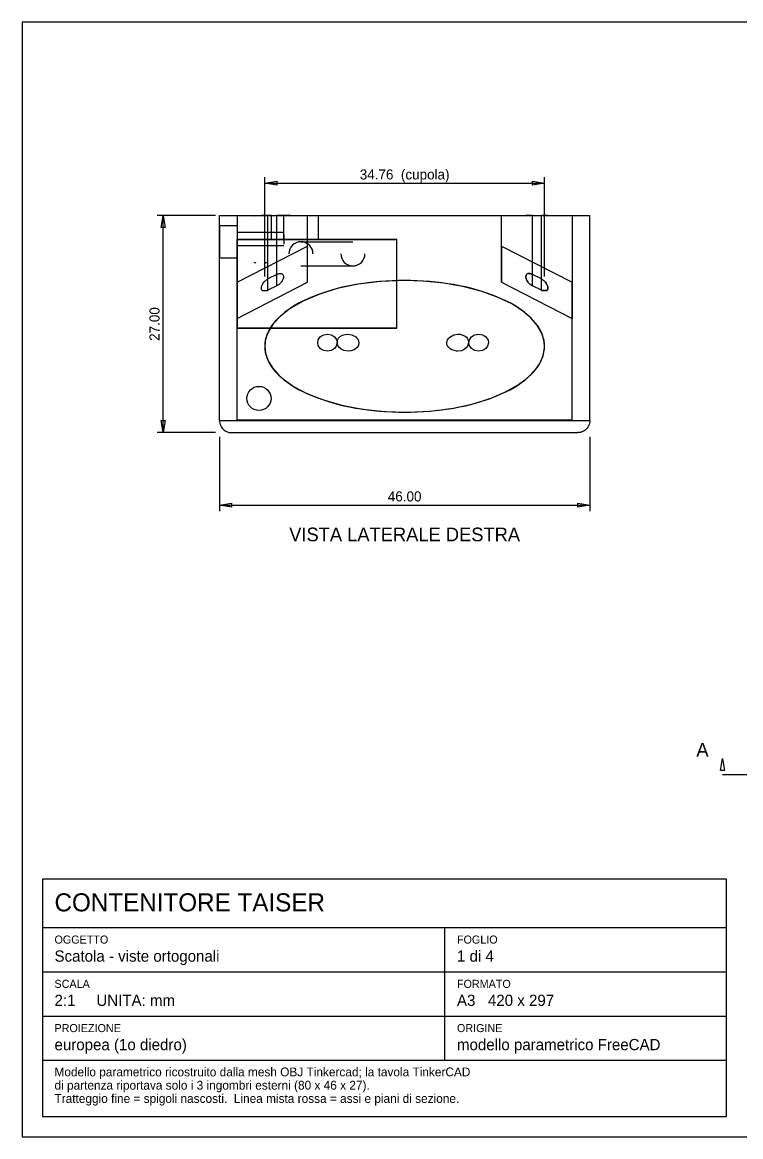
# Model space of a CAD drawing. Header units: metres. Extents: x 10 to 1730, y 10 to 287.
# Drawn here: x 10 to 188.5, y 10 to 287 of the extents above; entities that cross this region are included whole.
import ezdxf
from ezdxf.enums import TextEntityAlignment as Align

# ---------------------------------------------------------------- set-up
doc = ezdxf.new("R2010")
doc.units = ezdxf.units.M
for name, color, linetype in [('ASSI', 1, 'CONTINUOUS'), ('CONTORNO', 7, 'CONTINUOUS'), ('CORNICE', 7, 'CONTINUOUS'), ('NASCOSTO', 8, 'CONTINUOUS'), ('QUOTE', 5, 'CONTINUOUS')]:
    doc.layers.add(name, color=color, linetype=linetype)

msp = doc.modelspace()

# ---------------------------------------------------------------- linework, layer by layer
at = {"layer": 'ASSI'}
msp.add_line((184, 100), (360, 100), dxfattribs=at)
at = {"layer": 'CONTORNO'}
for p, q in [((59, 188), (59, 239)), ((59, 239), (151, 239)), ((151, 188), (151, 239)), ((93.44027, 221.899032), (88.240191, 220.802007)), ((92.785508, 221.786782), (91.337664, 221.513187)), ((94.257951, 222.029502), (92.785508, 221.786782)), ((99.096216, 222.5931), (93.44027, 221.899032)), ((95.752027, 222.240856), (94.257951, 222.029502)), ((97.264727, 222.420419), (95.752027, 222.240856)), ((98.793005, 222.567831), (97.264727, 222.420419)), ((100.333783, 222.682793), (98.793005, 222.567831)), ((105, 222.831), (99.096216, 222.5931)), ((101.883958, 222.765075), (100.333783, 222.682793)), ((103.440409, 222.81451), (101.883958, 222.765075)), ((105, 222.831), (103.440409, 222.81451)), ((109.503643, 222.692984), (105, 222.831)), ((106.559591, 222.81451), (105, 222.831)), ((108.116042, 222.765075), (106.559591, 222.81451)), ((109.666217, 222.682793), (108.116042, 222.765075)), ((114.782373, 222.169207), (109.503643, 222.692984)), ((111.206995, 222.567831), (109.666217, 222.682793)), ((112.735273, 222.420419), (111.206995, 222.567831)), ((114.247973, 222.240856), (112.735273, 222.420419)), ((115.742049, 222.029502), (114.247973, 222.240856)), ((119.755046, 221.282602), (114.782373, 222.169207)), ((117.214492, 221.786782), (115.742049, 222.029502)), ((118.662336, 221.513187), (117.214492, 221.786782)), ((83.64603, 219.376972), (79.748946, 217.7098)), ((83.326248, 219.258272), (82.128734, 218.787298)), ((84.567409, 219.703462), (83.326248, 219.258272)), ((88.240191, 220.802007), (83.64603, 219.376972)), ((85.849719, 220.121972), (84.567409, 219.703462)), ((87.170595, 220.512957), (85.849719, 220.121972)), ((88.527378, 220.875632), (87.170595, 220.512957)), ((89.917333, 221.209266), (88.527378, 220.875632)), ((91.337664, 221.513187), (89.917333, 221.209266)), ((120.082667, 221.209266), (118.662336, 221.513187)), ((124.278491, 220.081911), (119.755046, 221.282602)), ((121.472622, 220.875632), (120.082667, 221.209266)), ((122.829405, 220.512957), (121.472622, 220.875632)), ((124.150281, 220.121972), (122.829405, 220.512957)), ((125.432591, 219.703462), (124.150281, 220.121972)), ((128.249156, 218.629472), (124.278491, 220.081911)), ((126.673752, 219.258272), (125.432591, 219.703462)), ((127.871266, 218.787298), (126.673752, 219.258272)), ((76.876951, 216.080571), (75.988565, 215.476489)), ((79.748946, 217.7098), (76.581963, 215.886339)), ((77.821974, 216.665269), (76.876951, 216.080571)), ((78.82173, 217.229405), (77.821974, 216.665269)), ((79.874205, 217.771842), (78.82173, 217.229405)), ((80.97728, 218.291489), (79.874205, 217.771842)), ((82.128734, 218.787298), (80.97728, 218.291489)), ((129.02272, 218.291489), (127.871266, 218.787298)), ((131.608154, 216.993115), (128.249156, 218.629472)), ((130.125795, 217.771842), (129.02272, 218.291489)), ((131.17827, 217.229405), (130.125795, 217.771842)), ((132.178026, 216.665269), (131.17827, 217.229405)), ((134.33947, 215.237903), (131.608154, 216.993115)), ((133.123049, 216.080571), (132.178026, 216.665269)), ((134.011435, 215.476489), (133.123049, 216.080571)), ((74.128722, 213.983011), (72.337489, 212.059912)), ((73.68052, 213.56028), (73.035376, 212.891178)), ((74.388738, 214.215073), (73.68052, 213.56028)), ((76.581963, 215.886339), (74.128722, 213.983011)), ((75.158603, 214.854239), (74.388738, 214.215073)), ((75.988565, 215.476489), (75.158603, 214.854239)), ((134.841397, 214.854239), (134.011435, 215.476489)), ((136.462262, 213.418882), (134.33947, 215.237903)), ((135.611262, 214.215073), (134.841397, 214.854239)), ((136.31948, 213.56028), (135.611262, 214.215073)), ((136.964624, 212.891178), (136.31948, 213.56028)), ((138.018872, 211.575605), (136.462262, 213.418882)), ((71.490723, 210.811619), (71.109556, 210.099003)), ((72.337489, 212.059912), (71.137764, 210.156741)), ((71.939373, 211.515462), (71.490723, 210.811619)), ((72.454603, 212.209114), (71.939373, 211.515462)), ((73.035376, 212.891178), (72.454603, 212.209114)), ((137.545397, 212.209114), (136.964624, 212.891178)), ((138.060627, 211.515462), (137.545397, 212.209114)), ((139.060191, 209.728985), (138.018872, 211.575605)), ((138.509277, 210.811619), (138.060627, 211.515462)), ((138.890444, 210.099003), (138.509277, 210.811619)), ((70.457358, 208.291796), (70.238006, 206.464559)), ((70.377942, 207.922933), (70.273003, 207.189706)), ((70.552604, 208.653204), (70.377942, 207.922933)), ((71.137764, 210.156741), (70.457358, 208.291796)), ((70.79664, 209.379048), (70.552604, 208.653204)), ((71.109556, 210.099003), (70.79664, 209.379048)), ((88.213049, 207.178055), (88.286897, 207.975235)), ((88.286897, 207.975235), (88.538109, 208.459119)), ((88.538109, 208.459119), (88.691674, 208.646918)), ((88.691674, 208.646918), (88.96652, 208.897913)), ((88.96652, 208.897913), (89.527356, 209.22389)), ((89.527356, 209.22389), (90.231555, 209.42671)), ((90.231555, 209.42671), (90.790416, 209.472)), ((90.790416, 209.472), (91.855777, 209.309716)), ((91.855777, 209.309716), (92.872952, 208.778291)), ((92.872952, 208.778291), (93.154387, 208.514968)), ((93.154387, 208.514968), (93.440121, 208.120506)), ((93.440121, 208.120506), (93.659296, 207.358)), ((115.527389, 207.707617), (115.665799, 208.068992)), ((115.665799, 208.068992), (115.944222, 208.478383)), ((115.944222, 208.478383), (116.22163, 208.750157)), ((116.22163, 208.750157), (117.225141, 209.296875)), ((117.225141, 209.296875), (118.321909, 209.472)), ((118.321909, 209.472), (118.786811, 209.44033)), ((118.786811, 209.44033), (119.488666, 209.259269)), ((119.488666, 209.259269), (120.060827, 208.950377)), ((120.060827, 208.950377), (120.349718, 208.703523)), ((120.349718, 208.703523), (120.510103, 208.520306)), ((120.510103, 208.520306), (120.786025, 208.027716)), ((120.786025, 208.027716), (120.893814, 207.359)), ((139.20336, 209.379048), (138.890444, 210.099003)), ((139.629919, 207.881194), (139.060191, 209.728985)), ((139.447396, 208.653204), (139.20336, 209.379048)), ((139.622058, 207.922933), (139.447396, 208.653204)), ((139.726997, 207.189706), (139.622058, 207.922933)), ((139.749714, 206.019656), (139.629919, 207.881194)), ((70.273003, 207.189706), (70.238, 206.455)), ((70.238, 206.455), (70.273003, 205.720294)), ((70.238006, 206.464559), (70.446914, 204.66233)), ((70.273003, 205.720294), (70.377942, 204.987067)), ((70.377942, 204.987067), (70.552604, 204.256796)), ((88.210543, 207.650414), (88.233788, 207.358)), ((88.315503, 206.787579), (88.213049, 207.178055)), ((88.233788, 207.358), (88.220088, 207.133285)), ((88.703798, 206.160502), (88.315503, 206.787579)), ((89.378849, 205.631003), (88.703798, 206.160502)), ((89.918063, 205.401159), (89.378849, 205.631003)), ((90.9488, 205.244), (89.918063, 205.401159)), ((91.722782, 205.330362), (90.9488, 205.244)), ((92.449845, 205.589713), (91.722782, 205.330362)), ((92.807703, 205.805274), (92.449845, 205.589713)), ((93.19776, 206.152994), (92.807703, 205.805274)), ((93.436517, 206.482847), (93.19776, 206.152994)), ((93.451197, 206.508951), (93.436517, 206.482847)), ((93.645811, 207.087633), (93.451197, 206.508951)), ((93.659296, 207.358), (93.645811, 207.087633)), ((115.488061, 207.504646), (115.527389, 207.707617)), ((115.490769, 207.079149), (115.488061, 207.504646)), ((115.607272, 206.665012), (115.490769, 207.079149)), ((115.705173, 206.470143), (115.607272, 206.665012)), ((115.940978, 206.146612), (115.705173, 206.470143)), ((116.330028, 205.800447), (115.940978, 206.146612)), ((116.686306, 205.586256), (116.330028, 205.800447)), ((117.898521, 205.256216), (116.686306, 205.586256)), ((118.164705, 205.246), (117.898521, 205.256216)), ((119.099863, 205.376571), (118.164705, 205.246)), ((119.613109, 205.575813), (119.099863, 205.376571)), ((120.286029, 206.05141), (119.613109, 205.575813)), ((120.656186, 206.533405), (120.286029, 206.05141)), ((120.893814, 207.359), (120.656186, 206.533405)), ((139.40854, 204.125655), (139.749714, 206.019656)), ((139.447396, 204.256796), (139.622058, 204.987067)), ((139.622058, 204.987067), (139.726997, 205.720294)), ((139.762, 206.455), (139.726997, 207.189706)), ((139.726997, 205.720294), (139.762, 206.455)), ((70.446914, 204.66233), (71.081265, 202.86989)), ((70.552604, 204.256796), (70.79664, 203.530952)), ((70.79664, 203.530952), (71.109556, 202.810997)), ((71.081265, 202.86989), (72.164428, 201.079176)), ((71.109556, 202.810997), (71.490723, 202.098381)), ((138.509277, 202.098381), (138.890444, 202.810997)), ((138.559989, 202.185887), (139.40854, 204.125655)), ((138.890444, 202.810997), (139.20336, 203.530952)), ((139.20336, 203.530952), (139.447396, 204.256796)), ((71.490723, 202.098381), (71.939373, 201.394538)), ((71.939373, 201.394538), (72.454603, 200.700886)), ((72.164428, 201.079176), (73.735745, 199.295949)), ((72.454603, 200.700886), (73.035376, 200.018822)), ((73.035376, 200.018822), (73.68052, 199.34972)), ((135.104775, 198.267), (137.147556, 200.2243)), ((136.31948, 199.34972), (136.964624, 200.018822)), ((136.964624, 200.018822), (137.545397, 200.700886)), ((137.147556, 200.2243), (138.559989, 202.185887)), ((137.545397, 200.700886), (138.060627, 201.394538)), ((138.060627, 201.394538), (138.509277, 202.098381)), ((73.68052, 199.34972), (74.388738, 198.694927)), ((73.735745, 199.295949), (74.895225, 198.267)), ((74.388738, 198.694927), (75.158603, 198.055761)), ((74.895225, 198.267), (77.531469, 196.41874)), ((75.158603, 198.055761), (75.988565, 197.433511)), ((75.988565, 197.433511), (76.876951, 196.829429)), ((76.876951, 196.829429), (77.821974, 196.244731)), ((129.896617, 195.026305), (133.023293, 196.765077)), ((132.178026, 196.244731), (133.123049, 196.829429)), ((133.023293, 196.765077), (135.104775, 198.267)), ((133.123049, 196.829429), (134.011435, 197.433511)), ((134.011435, 197.433511), (134.841397, 198.055761)), ((134.841397, 198.055761), (135.611262, 198.694927)), ((135.611262, 198.694927), (136.31948, 199.34972)), ((77.531469, 196.41874), (80.843739, 194.678981)), ((77.821974, 196.244731), (78.82173, 195.680595)), ((78.82173, 195.680595), (79.874205, 195.138158)), ((79.874205, 195.138158), (80.97728, 194.618511)), ((80.843739, 194.678981), (84.828052, 193.118192)), ((80.97728, 194.618511), (82.128734, 194.122702)), ((82.128734, 194.122702), (83.326248, 193.651728)), ((126.101096, 193.441165), (129.896617, 195.026305)), ((126.673752, 193.651728), (127.871266, 194.122702)), ((127.871266, 194.122702), (129.02272, 194.618511)), ((129.02272, 194.618511), (130.125795, 195.138158)), ((130.125795, 195.138158), (131.17827, 195.680595)), ((131.17827, 195.680595), (132.178026, 196.244731)), ((83.326248, 193.651728), (84.567409, 193.206538)), ((84.567409, 193.206538), (85.849719, 192.788028)), ((84.828052, 193.118192), (89.432393, 191.812945)), ((85.849719, 192.788028), (87.170595, 192.397043)), ((87.170595, 192.397043), (88.527378, 192.034368)), ((88.527378, 192.034368), (89.917333, 191.700734)), ((89.432393, 191.812945), (94.55224, 190.836133)), ((89.917333, 191.700734), (91.337664, 191.396813)), ((91.337664, 191.396813), (92.785508, 191.123218)), ((116.698003, 191.034091), (121.672925, 192.085545)), ((117.214492, 191.123218), (118.662336, 191.396813)), ((118.662336, 191.396813), (120.082667, 191.700734)), ((120.082667, 191.700734), (121.472622, 192.034368)), ((121.472622, 192.034368), (122.829405, 192.397043)), ((121.672925, 192.085545), (126.101096, 193.441165)), ((122.829405, 192.397043), (124.150281, 192.788028)), ((124.150281, 192.788028), (125.432591, 193.206538)), ((125.432591, 193.206538), (126.673752, 193.651728)), ((92.785508, 191.123218), (94.257951, 190.880498)), ((94.257951, 190.880498), (95.752027, 190.669144)), ((94.55224, 190.836133), (100.03447, 190.246931)), ((95.752027, 190.669144), (97.264727, 190.489581)), ((97.264727, 190.489581), (98.793005, 190.342169)), ((98.793005, 190.342169), (100.333783, 190.227207)), ((100.03447, 190.246931), (105.689749, 190.082224)), ((100.333783, 190.227207), (101.883958, 190.144925)), ((101.883958, 190.144925), (103.440409, 190.09549)), ((103.440409, 190.09549), (105, 190.079)), ((105, 190.079), (106.559591, 190.09549)), ((105.689749, 190.082224), (111.311518, 190.351183)), ((106.559591, 190.09549), (108.116042, 190.144925)), ((108.116042, 190.144925), (109.666217, 190.227207)), ((109.666217, 190.227207), (111.206995, 190.342169)), ((111.206995, 190.342169), (112.735273, 190.489581)), ((111.311518, 190.351183), (116.698003, 191.034091)), ((112.735273, 190.489581), (114.247973, 190.669144)), ((114.247973, 190.669144), (115.742049, 190.880498)), ((115.742049, 190.880498), (117.214492, 191.123218)), ((59, 188), (59.018863, 187.664107)), ((59, 188), (59.018863, 187.664107)), ((59, 188), (151, 188)), ((59.018863, 187.664107), (59.075216, 187.332437)), ((59.018863, 187.664107), (59.075216, 187.332437)), ((59.075216, 187.332437), (59.16835, 187.009163)), ((59.075216, 187.332437), (59.16835, 187.009163)), ((59.16835, 187.009163), (59.297093, 186.698349)), ((59.16835, 187.009163), (59.297093, 186.698349)), ((59.297093, 186.698349), (59.459827, 186.403904)), ((59.297093, 186.698349), (59.459827, 186.403904)), ((59.459827, 186.403904), (59.654506, 186.129531)), ((59.459827, 186.403904), (59.654506, 186.129531)), ((59.654506, 186.129531), (59.87868, 185.87868)), ((59.654506, 186.129531), (59.87868, 185.87868)), ((59.87868, 185.87868), (60.129531, 185.654506)), ((59.87868, 185.87868), (60.129531, 185.654506)), ((60.129531, 185.654506), (60.403904, 185.459827)), ((60.129531, 185.654506), (60.403904, 185.459827)), ((149.870469, 185.654506), (149.596096, 185.459827)), ((149.870469, 185.654506), (149.596096, 185.459827)), ((150.12132, 185.87868), (149.870469, 185.654506)), ((150.12132, 185.87868), (149.870469, 185.654506)), ((150.345494, 186.129531), (150.12132, 185.87868)), ((150.345494, 186.129531), (150.12132, 185.87868)), ((150.540173, 186.403904), (150.345494, 186.129531)), ((150.540173, 186.403904), (150.345494, 186.129531)), ((150.702907, 186.698349), (150.540173, 186.403904)), ((150.702907, 186.698349), (150.540173, 186.403904)), ((150.83165, 187.009163), (150.702907, 186.698349)), ((150.83165, 187.009163), (150.702907, 186.698349)), ((150.924784, 187.332437), (150.83165, 187.009163)), ((150.924784, 187.332437), (150.83165, 187.009163)), ((150.981137, 187.664107), (150.924784, 187.332437)), ((150.981137, 187.664107), (150.924784, 187.332437)), ((151, 188), (150.981137, 187.664107)), ((151, 188), (150.981137, 187.664107)), ((60.403904, 185.459827), (60.698349, 185.297093)), ((60.403904, 185.459827), (60.698349, 185.297093)), ((60.698349, 185.297093), (61.009163, 185.16835)), ((60.698349, 185.297093), (61.009163, 185.16835)), ((61.009163, 185.16835), (61.332437, 185.075216)), ((61.009163, 185.16835), (61.332437, 185.075216)), ((61.332437, 185.075216), (61.664107, 185.018863)), ((61.332437, 185.075216), (61.664107, 185.018863)), ((61.664107, 185.018863), (62, 185)), ((61.664107, 185.018863), (62, 185)), ((62, 185), (148, 185)), ((148.335893, 185.018863), (148, 185)), ((148.335893, 185.018863), (148, 185)), ((148.667563, 185.075216), (148.335893, 185.018863)), ((148.667563, 185.075216), (148.335893, 185.018863)), ((148.990837, 185.16835), (148.667563, 185.075216)), ((148.990837, 185.16835), (148.667563, 185.075216)), ((149.301651, 185.297093), (148.990837, 185.16835)), ((149.301651, 185.297093), (148.990837, 185.16835)), ((149.596096, 185.459827), (149.301651, 185.297093)), ((149.596096, 185.459827), (149.301651, 185.297093))]:
    msp.add_line(p, q, dxfattribs=at)
msp.add_circle((68.8, 193.5), 3.002, dxfattribs=at)
at = {"layer": 'CORNICE'}
for p, q in [((410, 287), (10, 287)), ((10, 287), (10, 10)), ((185, 74), (15, 74)), ((15, 74), (15, 15)), ((185, 15), (185, 74)), ((15, 62), (185, 62)), ((115, 29), (115, 62)), ((15, 51), (185, 51)), ((15, 40), (185, 40)), ((15, 29), (185, 29)), ((15, 15), (185, 15)), ((10, 10), (410, 10))]:
    msp.add_line(p, q, dxfattribs=at)
at = {"layer": 'NASCOSTO'}
for p, q in [((59, 188), (59, 239)), ((59, 239), (151, 239)), ((63.4, 239), (63.4, 222.370058)), ((63.4, 239), (63.4, 233.004)), ((63.4, 239), (80.904, 239)), ((63.4, 239), (83.56, 239)), ((69.410218, 239), (69.4, 239)), ((69.4, 239), (69.410218, 239)), ((69.440742, 239), (69.410218, 239)), ((69.410218, 239), (69.440742, 239)), ((69.49119, 239), (69.440742, 239)), ((69.440742, 239), (69.49119, 239)), ((69.560926, 239), (69.49119, 239)), ((69.49119, 239), (69.560926, 239)), ((69.649073, 239), (69.560926, 239)), ((69.560926, 239), (69.649073, 239)), ((69.754524, 239), (69.649073, 239)), ((69.649073, 239), (69.754524, 239)), ((69.875951, 239), (69.754524, 239)), ((69.754524, 239), (69.875951, 239)), ((70.011829, 239), (69.875951, 239)), ((69.875951, 239), (70.011829, 239)), ((70.160448, 239), (70.011829, 239)), ((70.011829, 239), (70.160448, 239)), ((70.319939, 239), (70.160448, 239)), ((70.160448, 239), (70.319939, 239)), ((70.322218, 239), (70.312, 239)), ((70.312, 239), (70.322218, 239)), ((70.488297, 239), (70.319939, 239)), ((70.319939, 239), (70.488297, 239)), ((70.352742, 239), (70.322218, 239)), ((70.322218, 239), (70.352742, 239)), ((70.40319, 239), (70.352742, 239)), ((70.352742, 239), (70.40319, 239)), ((70.472926, 239), (70.40319, 239)), ((70.40319, 239), (70.472926, 239)), ((70.561073, 239), (70.472926, 239)), ((70.472926, 239), (70.561073, 239)), ((70.663403, 239), (70.488297, 239)), ((70.488297, 239), (70.663403, 239)), ((70.666524, 239), (70.561073, 239)), ((70.561073, 239), (70.666524, 239)), ((70.843058, 239), (70.663403, 239)), ((70.663403, 239), (70.843058, 239)), ((70.787951, 239), (70.666524, 239)), ((70.666524, 239), (70.787951, 239)), ((70.923829, 239), (70.787951, 239)), ((70.787951, 239), (70.923829, 239)), ((71.025, 239), (70.843058, 239)), ((70.843058, 239), (71.025, 239)), ((71.072448, 239), (70.923829, 239)), ((70.923829, 239), (71.072448, 239)), ((71.025, 223.195812), (71.025, 239)), ((71.025, 220.380651), (71.025, 239)), ((71.025, 239), (73.261, 239)), ((71.025, 239), (73.261, 239)), ((71.231939, 239), (71.072448, 239)), ((71.072448, 239), (71.231939, 239)), ((71.400297, 239), (71.231939, 239)), ((71.231939, 239), (71.400297, 239)), ((71.575403, 239), (71.400297, 239)), ((71.400297, 239), (71.575403, 239)), ((71.755058, 239), (71.575403, 239)), ((71.575403, 239), (71.755058, 239)), ((71.937, 239), (71.755058, 239)), ((71.755058, 239), (71.937, 239)), ((71.937, 233.004), (71.937, 239)), ((71.937, 233.004), (71.937, 239)), ((71.937, 239), (75.003, 239)), ((71.937, 239), (75.003, 239)), ((73.261, 224.34173), (73.261, 239)), ((73.261, 239), (73.442942, 239)), ((73.442942, 239), (73.261, 239)), ((73.261, 221.52657), (73.261, 239)), ((73.442942, 239), (73.622597, 239)), ((73.622597, 239), (73.442942, 239)), ((73.622597, 239), (73.797703, 239)), ((73.797703, 239), (73.622597, 239)), ((73.797703, 239), (73.966061, 239)), ((73.966061, 239), (73.797703, 239)), ((73.966061, 239), (74.125552, 239)), ((74.125552, 239), (73.966061, 239)), ((74.125552, 239), (74.274171, 239)), ((74.274171, 239), (74.125552, 239)), ((74.274171, 239), (74.410049, 239)), ((74.410049, 239), (74.274171, 239)), ((74.410049, 239), (74.531476, 239)), ((74.531476, 239), (74.410049, 239)), ((74.531476, 239), (74.636927, 239)), ((74.636927, 239), (74.531476, 239)), ((74.636927, 239), (74.725074, 239)), ((74.725074, 239), (74.636927, 239)), ((74.725074, 239), (74.79481, 239)), ((74.79481, 239), (74.725074, 239)), ((74.79481, 239), (74.845258, 239)), ((74.845258, 239), (74.79481, 239)), ((74.845258, 239), (74.875782, 239)), ((74.875782, 239), (74.845258, 239)), ((74.875782, 239), (74.886, 239)), ((74.886, 239), (74.875782, 239)), ((75.003, 233.004), (75.003, 239)), ((75.003, 239), (75.184942, 239)), ((75.184942, 239), (75.003, 239)), ((75.003, 233.004), (75.003, 239)), ((75.184942, 239), (75.364597, 239)), ((75.364597, 239), (75.184942, 239)), ((75.364597, 239), (75.539703, 239)), ((75.539703, 239), (75.364597, 239)), ((75.539703, 239), (75.708061, 239)), ((75.708061, 239), (75.539703, 239)), ((75.708061, 239), (75.867552, 239)), ((75.867552, 239), (75.708061, 239)), ((75.867552, 239), (76.016171, 239)), ((76.016171, 239), (75.867552, 239)), ((76.016171, 239), (76.152049, 239)), ((76.152049, 239), (76.016171, 239)), ((76.152049, 239), (76.273476, 239)), ((76.273476, 239), (76.152049, 239)), ((76.273476, 239), (76.378927, 239)), ((76.378927, 239), (76.273476, 239)), ((76.378927, 239), (76.467074, 239)), ((76.467074, 239), (76.378927, 239)), ((76.467074, 239), (76.53681, 239)), ((76.53681, 239), (76.467074, 239)), ((76.53681, 239), (76.587258, 239)), ((76.587258, 239), (76.53681, 239)), ((76.587258, 239), (76.617782, 239)), ((76.617782, 239), (76.587258, 239)), ((76.617782, 239), (76.628, 239)), ((76.628, 239), (76.617782, 239)), ((80.904, 222.368477), (80.904, 239)), ((80.904, 239), (129.096, 239)), ((80.904, 231.34061), (80.904, 239)), ((83.56, 233.004), (83.56, 239)), ((83.56, 239), (129.096, 239)), ((83.56, 233.004), (83.56, 239)), ((129.096, 222.368477), (129.096, 239)), ((129.096, 222.368477), (129.096, 239)), ((129.096, 231.34061), (129.096, 239)), ((129.096, 239), (146.6, 239)), ((129.096, 231.34061), (129.096, 239)), ((129.096, 239), (146.6, 239)), ((135.124218, 239), (135.114, 239)), ((135.114, 239), (135.124218, 239)), ((135.124218, 239), (135.114, 239)), ((135.114, 239), (135.124218, 239)), ((135.154742, 239), (135.124218, 239)), ((135.124218, 239), (135.154742, 239)), ((135.154742, 239), (135.124218, 239)), ((135.124218, 239), (135.154742, 239)), ((135.20519, 239), (135.154742, 239)), ((135.154742, 239), (135.20519, 239)), ((135.20519, 239), (135.154742, 239)), ((135.154742, 239), (135.20519, 239)), ((135.274926, 239), (135.20519, 239)), ((135.20519, 239), (135.274926, 239)), ((135.274926, 239), (135.20519, 239)), ((135.20519, 239), (135.274926, 239)), ((135.363073, 239), (135.274926, 239)), ((135.274926, 239), (135.363073, 239)), ((135.363073, 239), (135.274926, 239)), ((135.274926, 239), (135.363073, 239)), ((135.468524, 239), (135.363073, 239)), ((135.363073, 239), (135.468524, 239)), ((135.468524, 239), (135.363073, 239)), ((135.363073, 239), (135.468524, 239)), ((135.589951, 239), (135.468524, 239)), ((135.468524, 239), (135.589951, 239)), ((135.589951, 239), (135.468524, 239)), ((135.468524, 239), (135.589951, 239)), ((135.725829, 239), (135.589951, 239)), ((135.589951, 239), (135.725829, 239)), ((135.725829, 239), (135.589951, 239)), ((135.589951, 239), (135.725829, 239)), ((135.874448, 239), (135.725829, 239)), ((135.725829, 239), (135.874448, 239)), ((135.874448, 239), (135.725829, 239)), ((135.725829, 239), (135.874448, 239)), ((136.033939, 239), (135.874448, 239)), ((135.874448, 239), (136.033939, 239)), ((136.033939, 239), (135.874448, 239)), ((135.874448, 239), (136.033939, 239)), ((136.202297, 239), (136.033939, 239)), ((136.033939, 239), (136.202297, 239)), ((136.202297, 239), (136.033939, 239)), ((136.033939, 239), (136.202297, 239)), ((136.377403, 239), (136.202297, 239)), ((136.202297, 239), (136.377403, 239)), ((136.377403, 239), (136.202297, 239)), ((136.202297, 239), (136.377403, 239)), ((136.557058, 239), (136.377403, 239)), ((136.377403, 239), (136.557058, 239)), ((136.557058, 239), (136.377403, 239)), ((136.377403, 239), (136.557058, 239)), ((136.739, 239), (136.557058, 239)), ((136.557058, 239), (136.739, 239)), ((136.739, 239), (136.557058, 239)), ((136.557058, 239), (136.739, 239)), ((136.739, 224.34173), (136.739, 239)), ((136.739, 221.52657), (136.739, 239)), ((136.739, 239), (138.975, 239)), ((136.739, 239), (138.975, 239)), ((136.739, 221.52657), (136.739, 239)), ((136.739, 224.34173), (136.739, 239)), ((136.739, 239), (138.975, 239)), ((136.739, 239), (138.975, 239)), ((138.975, 223.195812), (138.975, 239)), ((138.975, 239), (139.156942, 239)), ((139.156942, 239), (138.975, 239)), ((138.975, 220.380651), (138.975, 239)), ((138.975, 220.380651), (138.975, 239)), ((138.975, 239), (139.156942, 239)), ((139.156942, 239), (138.975, 239)), ((138.975, 223.195812), (138.975, 239)), ((139.156942, 239), (139.336597, 239)), ((139.336597, 239), (139.156942, 239)), ((139.156942, 239), (139.336597, 239)), ((139.336597, 239), (139.156942, 239)), ((139.336597, 239), (139.511703, 239)), ((139.511703, 239), (139.336597, 239)), ((139.336597, 239), (139.511703, 239)), ((139.511703, 239), (139.336597, 239)), ((139.511703, 239), (139.680061, 239)), ((139.680061, 239), (139.511703, 239)), ((139.511703, 239), (139.680061, 239)), ((139.680061, 239), (139.511703, 239)), ((139.680061, 239), (139.839552, 239)), ((139.839552, 239), (139.680061, 239)), ((139.680061, 239), (139.839552, 239)), ((139.839552, 239), (139.680061, 239)), ((139.839552, 239), (139.988171, 239)), ((139.988171, 239), (139.839552, 239)), ((139.839552, 239), (139.988171, 239)), ((139.988171, 239), (139.839552, 239)), ((139.988171, 239), (140.124049, 239)), ((140.124049, 239), (139.988171, 239)), ((139.988171, 239), (140.124049, 239)), ((140.124049, 239), (139.988171, 239)), ((140.124049, 239), (140.245476, 239)), ((140.245476, 239), (140.124049, 239)), ((140.124049, 239), (140.245476, 239)), ((140.245476, 239), (140.124049, 239)), ((140.245476, 239), (140.350927, 239)), ((140.350927, 239), (140.245476, 239)), ((140.245476, 239), (140.350927, 239)), ((140.350927, 239), (140.245476, 239)), ((140.350927, 239), (140.439074, 239)), ((140.439074, 239), (140.350927, 239)), ((140.350927, 239), (140.439074, 239)), ((140.439074, 239), (140.350927, 239)), ((140.439074, 239), (140.50881, 239)), ((140.50881, 239), (140.439074, 239)), ((140.439074, 239), (140.50881, 239)), ((140.50881, 239), (140.439074, 239)), ((140.50881, 239), (140.559258, 239)), ((140.559258, 239), (140.50881, 239)), ((140.50881, 239), (140.559258, 239)), ((140.559258, 239), (140.50881, 239)), ((140.559258, 239), (140.589782, 239)), ((140.589782, 239), (140.559258, 239)), ((140.559258, 239), (140.589782, 239)), ((140.589782, 239), (140.559258, 239)), ((140.589782, 239), (140.6, 239)), ((140.6, 239), (140.589782, 239)), ((140.589782, 239), (140.6, 239)), ((140.6, 239), (140.589782, 239)), ((146.6, 239), (146.6, 222.370058)), ((146.6, 239), (146.6, 222.370058)), ((151, 188), (151, 239)), ((59, 236.504), (59, 228.494)), ((59, 236.504), (59, 228.494)), ((59, 236.504), (63.4, 236.504)), ((59, 236.504), (63.4, 236.504)), ((63.4, 236.504), (63.4, 228.494)), ((63.4, 236.504), (63.4, 228.494)), ((63.4, 234.395534), (63.4, 231.788466)), ((63.4, 234.395534), (63.4, 231.788466)), ((63.4, 234.395534), (63.4, 231.788466)), ((63.4, 234.395534), (63.4, 231.788466)), ((63.4, 188.2), (63.4, 233.004)), ((83.56, 233.004), (63.4, 233.004)), ((63.4, 233.004), (83.56, 233.004)), ((103.026, 233.004), (63.446, 233.004)), ((63.446, 210.994), (63.446, 233.004)), ((63.446, 233.004), (103.026, 233.004)), ((63.446, 210.994), (63.446, 233.004)), ((74.956476, 234.78), (63.499524, 234.78)), ((74.956476, 234.78), (63.499524, 234.78)), ((74.956476, 234.78), (63.499524, 234.78)), ((74.956476, 234.78), (63.499524, 234.78)), ((70.322218, 233.004), (70.312, 233.004)), ((70.312, 233.004), (70.322218, 233.004)), ((70.352742, 233.004), (70.322218, 233.004)), ((70.322218, 233.004), (70.352742, 233.004)), ((70.40319, 233.004), (70.352742, 233.004)), ((70.352742, 233.004), (70.40319, 233.004)), ((70.472926, 233.004), (70.40319, 233.004)), ((70.40319, 233.004), (70.472926, 233.004)), ((70.561073, 233.004), (70.472926, 233.004)), ((70.472926, 233.004), (70.561073, 233.004)), ((70.666524, 233.004), (70.561073, 233.004)), ((70.561073, 233.004), (70.666524, 233.004)), ((70.787951, 233.004), (70.666524, 233.004)), ((70.666524, 233.004), (70.787951, 233.004)), ((70.923829, 233.004), (70.787951, 233.004)), ((70.787951, 233.004), (70.923829, 233.004)), ((71.072448, 233.004), (70.923829, 233.004)), ((70.923829, 233.004), (71.072448, 233.004)), ((71.231939, 233.004), (71.072448, 233.004)), ((71.072448, 233.004), (71.231939, 233.004)), ((71.400297, 233.004), (71.231939, 233.004)), ((71.231939, 233.004), (71.400297, 233.004)), ((71.575403, 233.004), (71.400297, 233.004)), ((71.400297, 233.004), (71.575403, 233.004)), ((71.755058, 233.004), (71.575403, 233.004)), ((71.575403, 233.004), (71.755058, 233.004)), ((71.937, 233.004), (71.755058, 233.004)), ((71.755058, 233.004), (71.937, 233.004)), ((71.937, 233.004), (75.003, 233.004)), ((71.937, 233.004), (75.003, 233.004)), ((75.003, 233.004), (75.184942, 233.004)), ((75.184942, 233.004), (75.003, 233.004)), ((75.078, 231.891049), (75.078, 234.292951)), ((75.078, 231.891049), (75.078, 234.292951)), ((75.078, 231.891049), (75.078, 234.292951)), ((75.078, 231.891049), (75.078, 234.292951)), ((75.184942, 233.004), (75.364597, 233.004)), ((75.364597, 233.004), (75.184942, 233.004)), ((75.364597, 233.004), (75.539703, 233.004)), ((75.539703, 233.004), (75.364597, 233.004)), ((75.539703, 233.004), (75.708061, 233.004)), ((75.708061, 233.004), (75.539703, 233.004)), ((75.708061, 233.004), (75.867552, 233.004)), ((75.867552, 233.004), (75.708061, 233.004)), ((75.867552, 233.004), (76.016171, 233.004)), ((76.016171, 233.004), (75.867552, 233.004)), ((76.016171, 233.004), (76.152049, 233.004)), ((76.152049, 233.004), (76.016171, 233.004)), ((76.152049, 233.004), (76.273476, 233.004)), ((76.273476, 233.004), (76.152049, 233.004)), ((76.273476, 233.004), (76.378927, 233.004)), ((76.378927, 233.004), (76.273476, 233.004)), ((76.378927, 233.004), (76.467074, 233.004)), ((76.467074, 233.004), (76.378927, 233.004)), ((76.467074, 233.004), (76.53681, 233.004)), ((76.53681, 233.004), (76.467074, 233.004)), ((76.53681, 233.004), (76.587258, 233.004)), ((76.587258, 233.004), (76.53681, 233.004)), ((76.587258, 233.004), (76.617782, 233.004)), ((76.617782, 233.004), (76.587258, 233.004)), ((76.617782, 233.004), (76.628, 233.004)), ((76.628, 233.004), (76.617782, 233.004)), ((103.026, 210.994), (103.026, 233.004)), ((103.026, 210.994), (103.026, 233.004)), ((63.4, 222.370058), (80.904, 231.34061)), ((74.956476, 231.404), (63.499524, 231.404)), ((74.956476, 231.404), (63.499524, 231.404)), ((74.956476, 231.404), (63.499524, 231.404)), ((74.956476, 231.404), (63.499524, 231.404)), ((79.2217, 232.4528), (92.1319, 232.4528)), ((79.2217, 232.4528), (92.1319, 232.4528)), ((80.904, 222.368477), (80.904, 231.34061)), ((129.096, 222.368477), (129.096, 231.34061)), ((129.096, 231.34061), (146.6, 222.370058)), ((129.096, 231.34061), (146.6, 222.370058)), ((129.096, 231.34061), (129.096, 222.368477)), ((59, 228.494), (63.4, 228.494)), ((59, 228.494), (63.4, 228.494)), ((73.261, 224.34173), (73.442942, 224.426122)), ((73.442942, 224.426122), (73.622597, 224.491752)), ((73.622597, 224.491752), (73.797703, 224.537794)), ((73.797703, 224.537794), (73.966061, 224.56367)), ((73.966061, 224.56367), (74.125552, 224.569053)), ((74.125552, 224.569053), (74.274171, 224.553876)), ((74.274171, 224.553876), (74.410049, 224.51833)), ((74.410049, 224.51833), (74.531476, 224.462863)), ((74.531476, 224.462863), (74.636927, 224.388171)), ((74.636927, 224.388171), (74.725074, 224.295193)), ((79.2217, 226.4428), (92.1319, 226.4428)), ((79.2217, 226.4428), (92.1319, 226.4428)), ((135.274926, 224.295193), (135.363073, 224.388171)), ((135.363073, 224.388171), (135.274926, 224.295193)), ((135.363073, 224.388171), (135.468524, 224.462863)), ((135.468524, 224.462863), (135.363073, 224.388171)), ((135.468524, 224.462863), (135.589951, 224.51833)), ((135.589951, 224.51833), (135.468524, 224.462863)), ((135.589951, 224.51833), (135.725829, 224.553876)), ((135.725829, 224.553876), (135.589951, 224.51833)), ((135.725829, 224.553876), (135.874448, 224.569053)), ((135.874448, 224.569053), (135.725829, 224.553876)), ((135.874448, 224.569053), (136.033939, 224.56367)), ((136.033939, 224.56367), (135.874448, 224.569053)), ((136.033939, 224.56367), (136.202297, 224.537794)), ((136.202297, 224.537794), (136.033939, 224.56367)), ((136.202297, 224.537794), (136.377403, 224.491752)), ((136.377403, 224.491752), (136.202297, 224.537794)), ((136.377403, 224.491752), (136.557058, 224.426122)), ((136.557058, 224.426122), (136.377403, 224.491752)), ((136.557058, 224.426122), (136.739, 224.34173)), ((136.739, 224.34173), (136.557058, 224.426122)), ((63.4, 213.397926), (63.4, 222.370058)), ((63.4, 213.397926), (80.904, 222.368477)), ((69.49119, 221.46707), (69.560926, 221.64864)), ((69.560926, 221.64864), (69.649073, 221.831966)), ((69.649073, 221.831966), (69.754524, 222.014742)), ((69.754524, 222.014742), (69.875951, 222.19467)), ((69.875951, 222.19467), (70.011829, 222.369486)), ((70.011829, 222.369486), (70.160448, 222.536993)), ((70.160448, 222.536993), (70.319939, 222.695084)), ((70.319939, 222.695084), (70.488297, 222.84177)), ((70.488297, 222.84177), (70.663403, 222.975208)), ((70.663403, 222.975208), (70.843058, 223.093718)), ((70.843058, 223.093718), (71.025, 223.195812)), ((73.261, 224.34173), (71.025, 223.195812)), ((73.442942, 221.628663), (73.261, 221.52657)), ((73.622597, 221.747174), (73.442942, 221.628663)), ((73.797703, 221.880611), (73.622597, 221.747174)), ((73.966061, 222.027298), (73.797703, 221.880611)), ((74.125552, 222.185388), (73.966061, 222.027298)), ((74.274171, 222.352895), (74.125552, 222.185388)), ((74.410049, 222.527711), (74.274171, 222.352895)), ((74.531476, 222.707639), (74.410049, 222.527711)), ((74.636927, 222.890415), (74.531476, 222.707639)), ((74.725074, 223.073741), (74.636927, 222.890415)), ((74.725074, 224.295193), (74.79481, 224.1851)), ((74.79481, 223.255312), (74.725074, 223.073741)), ((74.79481, 224.1851), (74.845258, 224.059276)), ((74.845258, 223.432843), (74.79481, 223.255312)), ((74.845258, 224.059276), (74.875782, 223.919302)), ((74.875782, 223.604104), (74.845258, 223.432843)), ((74.875782, 223.919302), (74.886, 223.766939)), ((74.886, 223.766939), (74.875782, 223.604104)), ((129.096, 222.368477), (146.6, 213.397926)), ((129.096, 222.368477), (146.6, 213.397926)), ((135.114, 223.766939), (135.124218, 223.919302)), ((135.124218, 223.919302), (135.114, 223.766939)), ((135.124218, 223.604104), (135.114, 223.766939)), ((135.114, 223.766939), (135.124218, 223.604104)), ((135.124218, 223.919302), (135.154742, 224.059276)), ((135.154742, 224.059276), (135.124218, 223.919302)), ((135.154742, 223.432843), (135.124218, 223.604104)), ((135.124218, 223.604104), (135.154742, 223.432843)), ((135.154742, 224.059276), (135.20519, 224.1851)), ((135.20519, 224.1851), (135.154742, 224.059276)), ((135.20519, 223.255312), (135.154742, 223.432843)), ((135.154742, 223.432843), (135.20519, 223.255312)), ((135.20519, 224.1851), (135.274926, 224.295193)), ((135.274926, 224.295193), (135.20519, 224.1851)), ((135.274926, 223.073741), (135.20519, 223.255312)), ((135.20519, 223.255312), (135.274926, 223.073741)), ((135.363073, 222.890415), (135.274926, 223.073741)), ((135.274926, 223.073741), (135.363073, 222.890415)), ((135.468524, 222.707639), (135.363073, 222.890415)), ((135.363073, 222.890415), (135.468524, 222.707639)), ((135.589951, 222.527711), (135.468524, 222.707639)), ((135.468524, 222.707639), (135.589951, 222.527711)), ((135.725829, 222.352895), (135.589951, 222.527711)), ((135.589951, 222.527711), (135.725829, 222.352895)), ((135.874448, 222.185388), (135.725829, 222.352895)), ((135.725829, 222.352895), (135.874448, 222.185388)), ((136.033939, 222.027298), (135.874448, 222.185388)), ((135.874448, 222.185388), (136.033939, 222.027298)), ((136.202297, 221.880611), (136.033939, 222.027298)), ((136.033939, 222.027298), (136.202297, 221.880611)), ((136.377403, 221.747174), (136.202297, 221.880611)), ((136.202297, 221.880611), (136.377403, 221.747174)), ((136.557058, 221.628663), (136.377403, 221.747174)), ((136.377403, 221.747174), (136.557058, 221.628663)), ((136.739, 221.52657), (136.557058, 221.628663)), ((136.557058, 221.628663), (136.739, 221.52657)), ((138.975, 223.195812), (136.739, 224.34173)), ((138.975, 223.195812), (136.739, 224.34173)), ((138.975, 223.195812), (139.156942, 223.093718)), ((139.156942, 223.093718), (138.975, 223.195812)), ((139.156942, 223.093718), (139.336597, 222.975208)), ((139.336597, 222.975208), (139.156942, 223.093718)), ((139.336597, 222.975208), (139.511703, 222.84177)), ((139.511703, 222.84177), (139.336597, 222.975208)), ((139.511703, 222.84177), (139.680061, 222.695084)), ((139.680061, 222.695084), (139.511703, 222.84177)), ((139.680061, 222.695084), (139.839552, 222.536993)), ((139.839552, 222.536993), (139.680061, 222.695084)), ((139.839552, 222.536993), (139.988171, 222.369486)), ((139.988171, 222.369486), (139.839552, 222.536993)), ((139.988171, 222.369486), (140.124049, 222.19467)), ((140.124049, 222.19467), (139.988171, 222.369486)), ((140.124049, 222.19467), (140.245476, 222.014742)), ((140.245476, 222.014742), (140.124049, 222.19467)), ((140.245476, 222.014742), (140.350927, 221.831966)), ((140.350927, 221.831966), (140.245476, 222.014742)), ((140.350927, 221.831966), (140.439074, 221.64864)), ((140.439074, 221.64864), (140.350927, 221.831966)), ((140.439074, 221.64864), (140.50881, 221.46707)), ((140.50881, 221.46707), (140.439074, 221.64864)), ((146.6, 213.397926), (146.6, 222.370058)), ((146.6, 222.370058), (146.6, 213.397926)), ((69.4, 220.955442), (69.410218, 221.118278)), ((69.401079, 220.904697), (69.4, 220.955442)), ((69.404317, 220.855127), (69.401079, 220.904697)), ((69.409707, 220.806796), (69.404317, 220.855127)), ((69.417243, 220.759769), (69.409707, 220.806796)), ((69.410218, 221.118278), (69.440742, 221.289538)), ((69.426916, 220.714108), (69.417243, 220.759769)), ((69.438711, 220.669874), (69.426916, 220.714108)), ((69.452615, 220.627127), (69.438711, 220.669874)), ((69.440742, 221.289538), (69.49119, 221.46707)), ((69.468607, 220.585921), (69.452615, 220.627127)), ((69.486667, 220.546314), (69.468607, 220.585921)), ((69.506771, 220.508356), (69.486667, 220.546314)), ((69.528892, 220.472099), (69.506771, 220.508356)), ((69.553001, 220.43759), (69.528892, 220.472099)), ((69.579066, 220.404876), (69.553001, 220.43759)), ((69.607051, 220.374), (69.579066, 220.404876)), ((69.607051, 220.374), (71.011932, 220.374)), ((69.607051, 220.374), (69.670669, 220.374)), ((69.670669, 220.374), (69.741936, 220.374)), ((69.741936, 220.374), (69.820451, 220.374)), ((69.820451, 220.374), (69.905769, 220.374)), ((69.905769, 220.374), (69.997409, 220.374)), ((69.997409, 220.374), (70.094853, 220.374)), ((70.094853, 220.374), (70.197551, 220.374)), ((70.197551, 220.374), (70.304923, 220.374)), ((70.304923, 220.374), (70.416362, 220.374)), ((70.416362, 220.374), (70.531238, 220.374)), ((70.531238, 220.374), (70.648904, 220.374)), ((70.648904, 220.374), (70.768694, 220.374)), ((70.768694, 220.374), (70.889932, 220.374)), ((70.889932, 220.374), (71.011932, 220.374)), ((71.012866, 220.374472), (71.011932, 220.374)), ((71.013799, 220.374945), (71.012866, 220.374472)), ((71.014733, 220.375418), (71.013799, 220.374945)), ((71.015666, 220.375891), (71.014733, 220.375418)), ((71.016599, 220.376365), (71.015666, 220.375891)), ((71.017533, 220.376839), (71.016599, 220.376365)), ((71.018466, 220.377314), (71.017533, 220.376839)), ((71.0194, 220.37779), (71.018466, 220.377314)), ((71.020333, 220.378265), (71.0194, 220.37779)), ((71.021266, 220.378742), (71.020333, 220.378265)), ((71.0222, 220.379218), (71.021266, 220.378742)), ((71.023133, 220.379696), (71.0222, 220.379218)), ((71.024067, 220.380173), (71.023133, 220.379696)), ((71.025, 220.380651), (71.024067, 220.380173)), ((73.261, 221.52657), (71.025, 220.380651)), ((138.975, 220.380651), (136.739, 221.52657)), ((138.975, 220.380651), (136.739, 221.52657)), ((138.975933, 220.380173), (138.975, 220.380651)), ((138.975, 220.380651), (138.975933, 220.380173)), ((138.976867, 220.379696), (138.975933, 220.380173)), ((138.975933, 220.380173), (138.976867, 220.379696)), ((138.9778, 220.379218), (138.976867, 220.379696)), ((138.976867, 220.379696), (138.9778, 220.379218)), ((138.978734, 220.378742), (138.9778, 220.379218)), ((138.9778, 220.379218), (138.978734, 220.378742)), ((138.979667, 220.378265), (138.978734, 220.378742)), ((138.978734, 220.378742), (138.979667, 220.378265)), ((138.9806, 220.37779), (138.979667, 220.378265)), ((138.979667, 220.378265), (138.9806, 220.37779)), ((138.981534, 220.377314), (138.9806, 220.37779)), ((138.9806, 220.37779), (138.981534, 220.377314)), ((138.982467, 220.376839), (138.981534, 220.377314)), ((138.981534, 220.377314), (138.982467, 220.376839)), ((138.983401, 220.376365), (138.982467, 220.376839)), ((138.982467, 220.376839), (138.983401, 220.376365)), ((138.984334, 220.375891), (138.983401, 220.376365)), ((138.983401, 220.376365), (138.984334, 220.375891)), ((138.985267, 220.375418), (138.984334, 220.375891)), ((138.984334, 220.375891), (138.985267, 220.375418)), ((138.986201, 220.374945), (138.985267, 220.375418)), ((138.985267, 220.375418), (138.986201, 220.374945)), ((138.987134, 220.374472), (138.986201, 220.374945)), ((138.986201, 220.374945), (138.987134, 220.374472)), ((138.988068, 220.374), (138.987134, 220.374472)), ((138.987134, 220.374472), (138.988068, 220.374)), ((138.988068, 220.374), (140.392949, 220.374)), ((140.392949, 220.374), (138.988068, 220.374)), ((138.988068, 220.374), (139.110068, 220.374)), ((139.110068, 220.374), (138.988068, 220.374)), ((139.110068, 220.374), (139.231306, 220.374)), ((139.231306, 220.374), (139.110068, 220.374)), ((139.231306, 220.374), (139.351096, 220.374)), ((139.351096, 220.374), (139.231306, 220.374)), ((139.351096, 220.374), (139.468762, 220.374)), ((139.468762, 220.374), (139.351096, 220.374)), ((139.468762, 220.374), (139.583638, 220.374)), ((139.583638, 220.374), (139.468762, 220.374)), ((139.583638, 220.374), (139.695077, 220.374)), ((139.695077, 220.374), (139.583638, 220.374)), ((139.695077, 220.374), (139.802449, 220.374)), ((139.802449, 220.374), (139.695077, 220.374)), ((139.802449, 220.374), (139.905147, 220.374)), ((139.905147, 220.374), (139.802449, 220.374)), ((139.905147, 220.374), (140.002591, 220.374)), ((140.002591, 220.374), (139.905147, 220.374)), ((140.002591, 220.374), (140.094231, 220.374)), ((140.094231, 220.374), (140.002591, 220.374)), ((140.094231, 220.374), (140.179549, 220.374)), ((140.179549, 220.374), (140.094231, 220.374)), ((140.179549, 220.374), (140.258064, 220.374)), ((140.258064, 220.374), (140.179549, 220.374)), ((140.258064, 220.374), (140.329331, 220.374)), ((140.329331, 220.374), (140.258064, 220.374)), ((140.329331, 220.374), (140.392949, 220.374)), ((140.392949, 220.374), (140.329331, 220.374)), ((140.420934, 220.404876), (140.392949, 220.374)), ((140.392949, 220.374), (140.420934, 220.404876)), ((140.446999, 220.43759), (140.420934, 220.404876)), ((140.420934, 220.404876), (140.446999, 220.43759)), ((140.471108, 220.472099), (140.446999, 220.43759)), ((140.446999, 220.43759), (140.471108, 220.472099)), ((140.493229, 220.508356), (140.471108, 220.472099)), ((140.471108, 220.472099), (140.493229, 220.508356)), ((140.513333, 220.546314), (140.493229, 220.508356)), ((140.493229, 220.508356), (140.513333, 220.546314)), ((140.50881, 221.46707), (140.559258, 221.289538)), ((140.559258, 221.289538), (140.50881, 221.46707)), ((140.531393, 220.585921), (140.513333, 220.546314)), ((140.513333, 220.546314), (140.531393, 220.585921)), ((140.547385, 220.627127), (140.531393, 220.585921)), ((140.531393, 220.585921), (140.547385, 220.627127)), ((140.561289, 220.669874), (140.547385, 220.627127)), ((140.547385, 220.627127), (140.561289, 220.669874)), ((140.559258, 221.289538), (140.589782, 221.118278)), ((140.589782, 221.118278), (140.559258, 221.289538)), ((140.573084, 220.714108), (140.561289, 220.669874)), ((140.561289, 220.669874), (140.573084, 220.714108)), ((140.582757, 220.759769), (140.573084, 220.714108)), ((140.573084, 220.714108), (140.582757, 220.759769)), ((140.590293, 220.806796), (140.582757, 220.759769)), ((140.582757, 220.759769), (140.590293, 220.806796)), ((140.589782, 221.118278), (140.6, 220.955442)), ((140.6, 220.955442), (140.589782, 221.118278)), ((140.595683, 220.855127), (140.590293, 220.806796)), ((140.590293, 220.806796), (140.595683, 220.855127)), ((140.598921, 220.904697), (140.595683, 220.855127)), ((140.595683, 220.855127), (140.598921, 220.904697)), ((140.6, 220.955442), (140.598921, 220.904697)), ((140.598921, 220.904697), (140.6, 220.955442)), ((63.4, 188.2), (63.4, 213.397926)), ((146.6, 188.2), (146.6, 213.397926)), ((146.6, 188.2), (146.6, 213.397926)), ((103.026, 210.994), (63.446, 210.994)), ((63.446, 210.994), (103.026, 210.994)), ((83.397388, 207.358), (83.530237, 208.049041)), ((83.530237, 208.049041), (83.674922, 208.341329)), ((83.674922, 208.341329), (84.021908, 208.775829)), ((84.021908, 208.775829), (84.519852, 209.142909)), ((84.519852, 209.142909), (84.883169, 209.30853)), ((84.883169, 209.30853), (85.815588, 209.472)), ((85.815588, 209.472), (86.748008, 209.30853)), ((86.748008, 209.30853), (87.111325, 209.142909)), ((87.111325, 209.142909), (87.609268, 208.775829)), ((87.609268, 208.775829), (88.003915, 208.257588)), ((88.003915, 208.257588), (88.210543, 207.650414)), ((120.978512, 207.359), (121.111344, 208.049714)), ((121.111344, 208.049714), (121.256011, 208.341864)), ((121.256011, 208.341864), (121.602954, 208.776159)), ((121.602954, 208.776159), (122.100836, 209.143065)), ((122.100836, 209.143065), (122.464108, 209.308607)), ((122.464108, 209.308607), (123.396412, 209.472)), ((123.396412, 209.472), (124.328715, 209.308607)), ((124.328715, 209.308607), (124.691987, 209.143065)), ((124.691987, 209.143065), (125.189869, 208.776159)), ((125.189869, 208.776159), (125.713947, 207.961463)), ((125.713947, 207.961463), (125.814312, 207.359)), ((83.530237, 206.666959), (83.397388, 207.358)), ((83.674922, 206.374671), (83.530237, 206.666959)), ((84.021908, 205.940171), (83.674922, 206.374671)), ((84.519852, 205.573091), (84.021908, 205.940171)), ((84.883169, 205.40747), (84.519852, 205.573091)), ((85.815588, 205.244), (84.883169, 205.40747)), ((86.748008, 205.40747), (85.815588, 205.244)), ((87.111325, 205.573091), (86.748008, 205.40747)), ((87.609268, 205.940171), (87.111325, 205.573091)), ((87.904124, 206.292435), (87.609268, 205.940171)), ((88.220088, 207.133285), (87.904124, 206.292435)), ((121.111344, 206.668286), (120.978512, 207.359)), ((121.256011, 206.376136), (121.111344, 206.668286)), ((121.602954, 205.941841), (121.256011, 206.376136)), ((122.100836, 205.574935), (121.602954, 205.941841)), ((122.464108, 205.409393), (122.100836, 205.574935)), ((123.396412, 205.246), (122.464108, 205.409393)), ((124.328715, 205.409393), (123.396412, 205.246)), ((124.691987, 205.574935), (124.328715, 205.409393)), ((125.189869, 205.941841), (124.691987, 205.574935)), ((125.601329, 206.491865), (125.189869, 205.941841)), ((125.814312, 207.359), (125.601329, 206.491865)), ((59, 188), (151, 188)), ((63.4, 188.2), (146.6, 188.2)), ((63.4, 188.2), (146.6, 188.2)), ((62, 185), (148, 185))]:
    msp.add_line(p, q, dxfattribs=at)
msp.add_circle((68.8, 193.5), 3.002, dxfattribs=at)
for centre, radius, start, end in [((69.228, 233.092), 5.972, 102.60769, 106.418571), ((69.228, 233.092), 5.972, 102.60769, 106.418571), ((69.228, 233.092), 5.972, 102.60769, 106.418571), ((69.228, 233.092), 5.972, 102.60769, 106.418571), ((69.228, 233.092), 5.972, 73.581429, 77.39231), ((69.228, 233.092), 5.972, 73.581429, 77.39231), ((69.228, 233.092), 5.972, 73.581429, 77.39231), ((69.228, 233.092), 5.972, 73.581429, 77.39231), ((79.2217, 229.4478), 3.005, 0, 180), ((79.2217, 229.4478), 3.005, 0, 180), ((69.228, 233.092), 5.972, 253.581429, 258.398884), ((69.228, 233.092), 5.972, 253.581429, 258.398884), ((69.228, 233.092), 5.972, 253.581429, 258.398884), ((69.228, 233.092), 5.972, 253.581429, 258.398884), ((69.228, 233.092), 5.972, 281.601116, 286.418571), ((69.228, 233.092), 5.972, 281.601116, 286.418571), ((69.228, 233.092), 5.972, 281.601116, 286.418571), ((69.228, 233.092), 5.972, 281.601116, 286.418571), ((92.1319, 229.4478), 3.005, 180, 360), ((92.1319, 229.4478), 3.005, 180, 360)]:
    msp.add_arc(centre, radius, start, end, dxfattribs=at)
at = {"layer": 'QUOTE'}
for p, q in [((70.238, 223.831), (70.238, 248.531)), ((70.238, 247.031), (73.238, 247.531)), ((70.238, 247.031), (139.762, 247.031)), ((73.238, 246.531), (70.238, 247.031)), ((73.238, 247.531), (73.238, 246.531)), ((136.762, 246.531), (136.762, 247.531)), ((136.762, 247.531), (139.762, 247.031)), ((139.762, 247.031), (136.762, 246.531)), ((139.762, 223.831), (139.762, 248.531)), ((58, 239), (43.5, 239)), ((44.5, 236), (45, 239)), ((45, 185), (45, 239)), ((45, 239), (45.5, 236)), ((45.5, 236), (44.5, 236)), ((45, 185), (44.5, 188)), ((44.5, 188), (45.5, 188)), ((45.5, 188), (45, 185)), ((58, 185), (43.5, 185)), ((59, 184), (59, 165.5)), ((151, 184), (151, 165.5)), ((59, 167), (62, 167.5)), ((59, 167), (151, 167)), ((62, 166.5), (59, 167)), ((62, 167.5), (62, 166.5)), ((148, 166.5), (148, 167.5)), ((148, 167.5), (151, 167)), ((151, 167), (148, 166.5)), ((183.5, 101), (184, 104)), ((184, 104), (184.5, 101)), ((184.5, 101), (183.5, 101))]:
    msp.add_line(p, q, dxfattribs=at)

# ---------------------------------------------------------------- texts
at = {"layer": 'ASSI'}
msp.add_text('A', height=3.4, dxfattribs=at).set_placement((179, 104.5), align=Align.CENTER)
at = {"layer": 'CONTORNO'}
msp.add_text('VISTA LATERALE DESTRA', height=3.4, dxfattribs=at).set_placement((105, 158), align=Align.CENTER)
for s, height, p in [('CONTENITORE TAISER', 4.5, (18, 66)), ('OGGETTO', 2, (18, 58)), ('FOGLIO', 2, (118, 58)), ('Scatola - viste ortogonali', 2.8, (18, 53.5)), ('1 di 4', 2.8, (118, 53.5)), ('SCALA', 2, (18, 47)), ('FORMATO', 2, (118, 47)), ('2:1     UNITA: mm', 2.8, (18, 42.5)), ('A3   420 x 297', 2.8, (118, 42.5)), ('PROIEZIONE', 2, (18, 36)), ('ORIGINE', 2, (118, 36)), ('europea (1o diedro)', 2.8, (18, 31.5)), ('modello parametrico FreeCAD', 2.8, (118, 31.5)), ('Modello parametrico ricostruito dalla mesh OBJ Tinkercad; la tavola TinkerCAD', 2.2, (18, 25)), ('di partenza riportava solo i 3 ingombri esterni (80 x 46 x 27).', 2.2, (18, 21.7)), ('Tratteggio fine = spigoli nascosti.  Linea mista rossa = assi e piani di sezione.', 2.2, (18, 18.4))]:
    msp.add_text(s, height=height, dxfattribs=at).set_placement(p)
at = {"layer": 'QUOTE'}
for s, p in [('34.76  (cupola)', (105, 247.931)), ('46.00', (105, 167.9))]:
    msp.add_text(s, height=2.5, dxfattribs=at).set_placement(p, align=Align.CENTER)
msp.add_text('27.00', height=2.5, rotation=90, dxfattribs=at).set_placement((44.1, 212), align=Align.CENTER)

doc.saveas('drawing.dxf')
